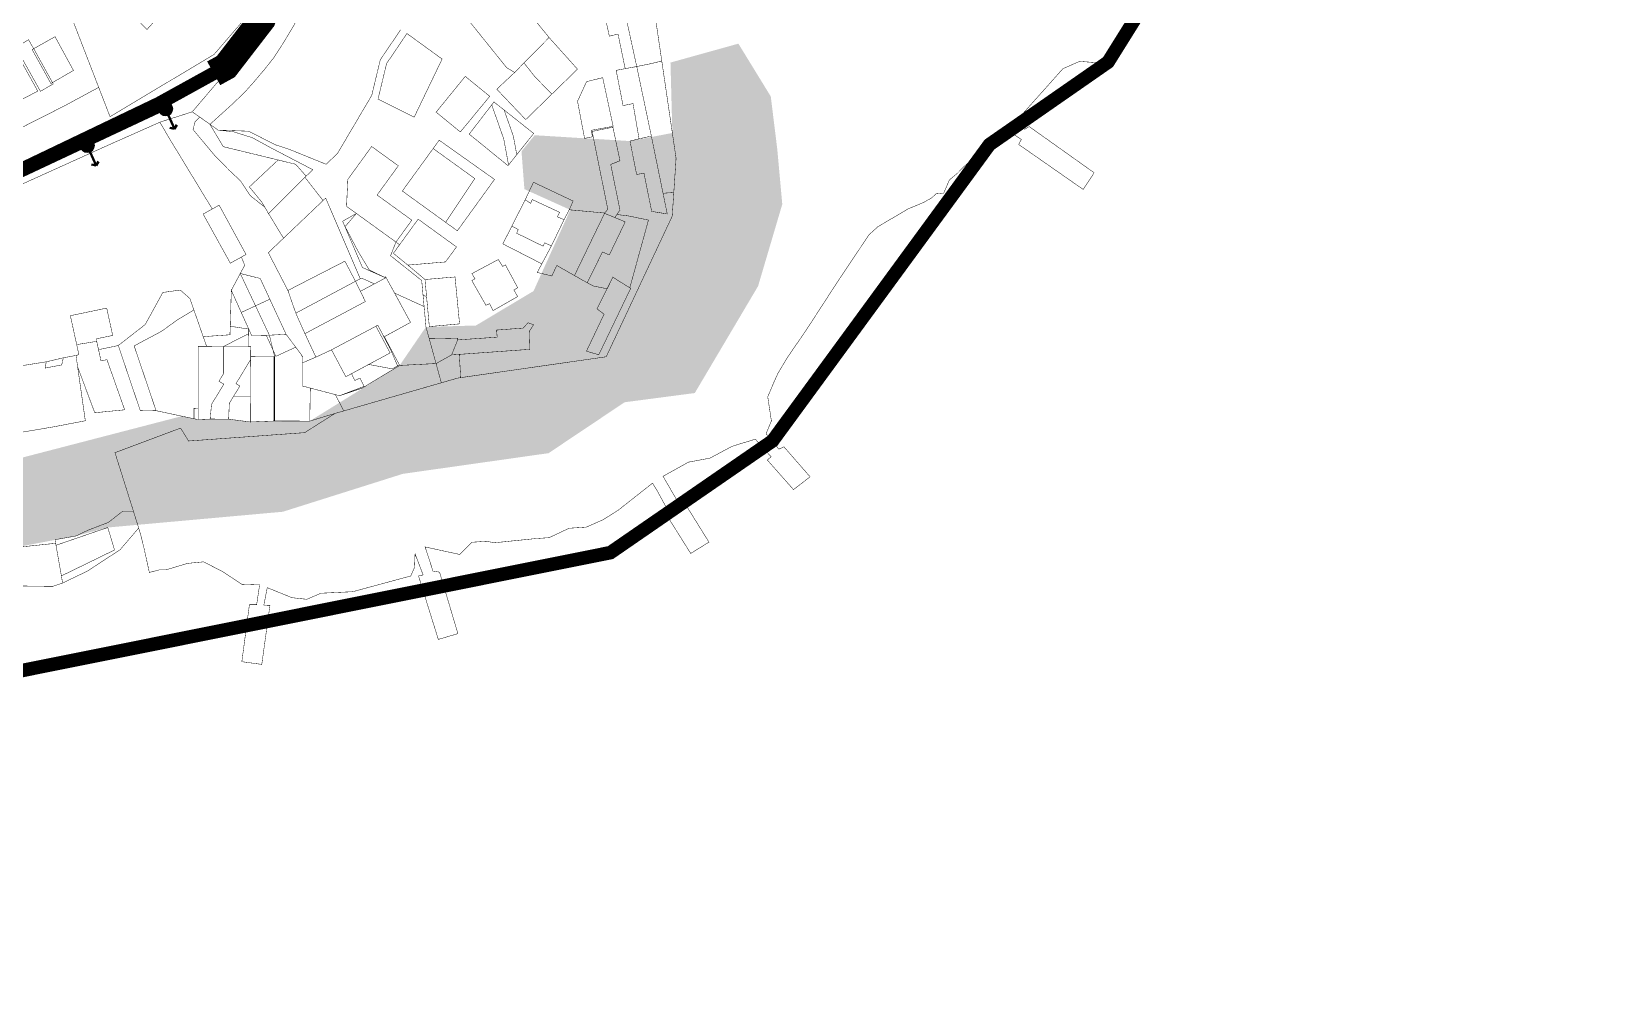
# Model space of a CAD drawing. Header units: millimetres. Extents: x 21689 to 31331, y 37531 to 43751.
# Drawn here: x 23511 to 24208, y 38235 to 38661 of the extents above; entities that cross this region are included whole.
import ezdxf

# ---------------------------------------------------------------- set-up
doc = ezdxf.new("R2010")
doc.units = ezdxf.units.MM
doc.linetypes.add('DASHEDX2', pattern=[1.5, 1, -0.5])
doc.linetypes.add('МЕЖА', pattern=[4, 1, -1, 1, -1])
for name, color, linetype, lineweight in [('0 . 11 - границы ДМ проект', 10, 'МЕЖА', 0), ('0.15 - Видовые раскрытия', 22, 'Continuous', 9), ('CONTUR', 150, 'Continuous', 9)]:
    doc.layers.add(name, color=color, linetype=linetype, lineweight=lineweight)
doc.layers.add('00 Дороги', color=252, linetype='Continuous', lineweight=9, transparency=0.2)
doc.layers.add('00 Природный ландшафт', color=81, linetype='Continuous', lineweight=9, true_color=0xa9da90, transparency=0.4)
doc.linetypes.add('474_2', pattern='A,1,-0.5,[222,geobl2.shx,S=0.1,R=0,X=0,Y=0],-0.5,3', length=5)

# ---------------------------------------------------------------- blocks, each defined once
blk = doc.blocks.new('участки все')
at = {"layer": 'CONTUR', "const_width": 0.2}
for points in [[(614.71, 972.79), (639.14, 985.15), (654.41, 993.39), (659.44, 980.4), (705.55, 1008.01), (718.07, 1022.53)], [(744.94, 1044.94), (723.26, 1013.59), (706.73, 995.32), (695.88, 982.58), (681.51, 977.97), (668.87, 972.34), (660.35, 968.58), (574.25, 929.64)], [(1121.53, 1037.32), (1101.66, 1004.59), (1100.27, 1004.04), (1089.11, 1004.92), (1081.7, 1001.71), (1060.29, 977.74), (1064.7, 974.84), (1066.74, 976.02), (1095.5, 955.57), (1090.61, 948.2), (1062.05, 968.12), (1063.25, 970.32), (1056.42, 974.8), (1046.29, 965.45), (1039.49, 959.88), (1037.62, 958.1), (1035.09, 955.53), (1031.38, 952.42), (1028.86, 946.59), (1025.41, 946.25), (1023.56, 944.48), (1019.99, 942.46), (1012.9, 939.49), (1011.39, 938.56), (999.71, 931.72), (995.68, 928.04), (982.88, 908.95), (967.75, 885.64), (959.61, 873.81), (955.32, 866.6), (954.09, 863.92), (953.44, 862.44), (950.87, 856.31), (952.48, 845.66), (950.13, 839.97), (955.78, 833.13), (958.04, 834.19), (969.63, 820.89), (962.28, 815.23), (950.68, 828.32), (952.37, 829.77), (945.36, 837.56), (935.1, 834.42), (925.24, 829.16), (915.8, 827.41), (904.47, 821.13), (911.41, 809.18), (913.63, 809.96), (924.82, 791.96), (916.73, 786.96), (905.69, 804.54), (906.37, 806.46), (901.95, 814.63), (899.81, 818.08), (884.57, 806.07), (877.82, 801.83), (870.42, 798.61), (862.83, 798.11), (854, 793.94), (848, 793.53), (836.8, 792.4), (829.82, 791.68), (826.26, 792.35), (819.84, 791.91), (814.34, 786.51), (799.04, 789.83), (802.53, 779.16), (805.45, 778.66), (813.6, 751.43), (804.9, 748.88), (796.13, 776.96), (798.16, 777.45), (794.6, 786.79), (794.35, 780.73), (792.7, 776.97), (788.22, 775.77), (766.97, 770), (752.89, 769.33), (746.61, 766.64), (740.03, 767.36), (729.1, 771.8), (727.59, 764.01), (730.29, 763.98), (726.68, 737.81), (717.84, 739), (721.2, 764.29), (724.4, 764.25), (725.71, 773.01), (717.89, 773.28), (709.04, 779.09), (700.82, 783.23), (693.8, 782.55), (684.23, 779.67), (681.25, 779.67), (676.86, 778.54), (674.51, 789.2), (673.15, 794.7), (672.13, 798.2), (669.81, 805.64), (661.63, 831.59), (690.7, 842.48), (694.25, 836.76), (745.68, 840.46), (759.08, 848.95), (813.43, 864.62), (879.29, 874.07), (908.54, 936.35), (910.25, 961.97), (898.54, 1041.63)], [(788.19, 1018.92), (779.19, 1005.6), (775.41, 989.87), (760.2, 964.09), (755.17, 959.34), (755.17, 959.34), (738.84, 965.96), (732.68, 967.97), (720.84, 973.98), (707.31, 974.47), (703.73, 977.02), (713.98, 986.3), (719.18, 991.34), (722.65, 995.17), (727.73, 1001.17), (732.01, 1006.56), (736.5, 1013.5), (740.79, 1020.69)], [(574.25, 929.64), (660.35, 968.58), (668.87, 972.34), (681.51, 977.97), (681.51, 977.97), (685.95, 970.41), (704.73, 939.53), (700.69, 937.28), (712.74, 915.51), (717.68, 918.25), (719.1, 914.55), (717.14, 910.95), (713.18, 903.49), (712.58, 883.81), (703.3, 883.16), (700.75, 882.9), (696.59, 894.81), (694.81, 899.89), (690.56, 903.62), (682.84, 902.56), (675.04, 888.37), (663.1, 879.05), (654.34, 877.21), (653.27, 881.99), (660.6, 883.52), (657.97, 895.63), (641.86, 892.26), (645.64, 875), (644.36, 874.67), (638.74, 873.61), (631.17, 871.83), (616.79, 869.55)]]:
    blk.add_lwpolyline(points, dxfattribs=at)
for points in [[(675.06, 1204.7), (733.27, 1166.32), (759.84, 1205.86), (780.9, 1198.47), (749.01, 1118.36), (718.07, 1022.53), (705.55, 1008.01), (659.44, 980.4), (639.48, 1032), (650.19, 1043.56), (675.83, 1019.07), (696.89, 1042.19), (717.07, 1070.12), (724.52, 1084.99), (750.71, 1156.8), (743, 1159.61), (677.97, 1125.44), (660.22, 1073.17), (675.06, 1204.7)], [(770.21, 1090.14), (772.25, 1095.66), (776.95, 1095.57), (786.12, 1095.39), (830.28, 1034.67), (836.33, 1037.19), (853.98, 1015.47), (846.17, 1007.58), (838.73, 1000.02), (835.17, 1002.14), (780.97, 1069.47), (779.24, 1071.17), (772.81, 1084.24), (770.66, 1088.84), (770.21, 1090.14)], [(703.73, 977.02), (713.98, 986.3), (719.18, 991.34), (722.65, 995.17), (727.73, 1001.17), (732.01, 1006.56), (736.5, 1013.5), (740.79, 1020.69), (744.31, 1027.54), (748.73, 1037.6), (751.76, 1045.33), (755.89, 1058.77), (755.04, 1066.11), (754.88, 1074.11), (755.23, 1081.64), (744.94, 1044.94), (723.26, 1013.59), (706.73, 995.32), (695.88, 982.58), (703.73, 977.02)], [(885.87, 1034.42), (883.44, 1046.2), (889.55, 1047.35), (898.54, 1041.63), (903.92, 1005.05), (902.71, 1004.77), (897.46, 1003.55), (892.82, 1002.63), (885.87, 1034.42)], [(877.04, 1032.76), (885.87, 1034.42), (892.82, 1002.63), (887.7, 1001.69), (884.53, 1016.99), (880.67, 1016.09), (877.04, 1032.76)], [(634.26, 994.91), (628.59, 991.66), (620.61, 1005.94), (617.66, 1011.24), (620.65, 1012.9), (623.33, 1014.5), (626.35, 1009.23), (634.26, 994.91)], [(635.07, 1015.84), (643.22, 1000.89), (638.75, 998.3), (633.25, 995.11), (625.33, 1009.39), (624.92, 1010.14), (635.07, 1015.84)], [(790.99, 1017.25), (806.58, 1005.95), (794.21, 980.22), (778.19, 988.21), (781.97, 1003.94), (790.99, 1017.25)], [(842.87, 1004.22), (846.17, 1007.58), (853.98, 1015.47), (866.56, 1001.46), (855.24, 990.43), (854.22, 991.44), (847.68, 998.1), (842.87, 1004.22)], [(620.51, 988.12), (611.89, 1004.03), (610.63, 1006.37), (617.2, 1010.05), (618.62, 1007.52), (619.44, 1006.04), (627.42, 991.76), (625.8, 990.9), (620.51, 988.12)], [(830.8, 992.57), (838.73, 1000.02), (842.87, 1004.22), (847.68, 998.1), (854.22, 991.44), (855.24, 990.43), (843.63, 979.12), (830.8, 992.57)], [(892.82, 1002.63), (898.56, 1003.78), (903.92, 1005.05), (910.25, 961.97), (909.24, 946.83), (904.47, 946.5), (899.29, 971.83), (892.82, 1002.63)], [(816.85, 998.27), (803.92, 982.42), (814.67, 973.65), (827.68, 989.44), (816.85, 998.27)], [(870.58, 995.94), (877.75, 997.69), (882.37, 976.14), (872.62, 974.37), (873.21, 971.53), (869.7, 970.79), (866.58, 987.24), (870.58, 995.94)], [(883.7, 1000.94), (892.82, 1002.63), (899.29, 971.83), (893.84, 970.6), (891.17, 986.22), (886.75, 985.34), (883.7, 1000.94)], [(828.57, 985.65), (829.56, 986.94), (834.05, 983.38), (847.16, 972.98), (839.66, 963.59), (836.03, 959.02), (835.77, 958.72), (818.58, 972.69), (828.57, 985.65)], [(818.58, 972.69), (835.77, 958.72), (836.03, 959.02), (833.88, 970.59), (828.57, 985.65), (818.58, 972.69)], [(828.57, 985.65), (833.88, 970.59), (836.03, 959.02), (839.66, 963.59), (838.16, 971.73), (834.05, 983.38), (829.56, 986.94), (828.57, 985.65)], [(834.05, 983.38), (838.16, 971.73), (839.66, 963.59), (847.16, 972.98), (834.05, 983.38)], [(733.92, 961.24), (709.6, 967.13), (703.73, 977.02), (699.23, 980.22), (697.1, 978.14), (696.22, 974.73), (705.6, 963.48), (712.27, 956.66), (717.37, 951.86), (721.53, 945.47), (727.99, 940.35), (726.57, 942.73), (721.17, 949.3), (733.92, 961.24)], [(707.31, 974.47), (703.73, 977.02), (709.6, 967.13), (733.92, 961.24), (741.64, 959.35), (746.34, 954.09), (749.31, 956.91), (730.66, 966.64), (722.42, 971.13), (713.94, 973.78), (707.31, 974.47)], [(873.05, 973.88), (878.35, 974.97), (882.26, 975.76), (885.39, 960.9), (881.29, 959.26), (885.39, 939.04), (883.09, 935.74), (878.56, 937.6), (879.98, 939.46), (873.05, 973.88)], [(808.13, 933.62), (813.33, 929.87), (829.8, 952.62), (805.29, 969.99), (802.61, 966.3), (821.07, 952.99), (808.13, 933.62)], [(899.29, 971.83), (906.34, 937.33), (899.43, 938.47), (896.02, 955.4), (892.78, 954.79), (889.83, 969.61), (893.84, 970.6), (899.29, 971.83)], [(764.24, 940.7), (764.79, 952.63), (775.36, 967.2), (787.17, 958.66), (777.77, 945.71), (793.16, 934.58), (786.12, 924.88), (764.24, 940.7)], [(802.61, 966.3), (821.07, 952.99), (808.13, 933.62), (788.95, 947.49), (802.61, 966.3)], [(746.34, 954.09), (741.64, 959.35), (733.92, 961.24), (721.17, 949.3), (726.57, 942.73), (729.65, 937.52), (746.34, 954.09)], [(736.32, 926.59), (753.82, 943.26), (745.81, 953.55), (729.65, 937.52), (736.32, 926.59)], [(847.07, 951.36), (864.62, 943.05), (862.96, 939.28), (860.61, 934.79), (857.68, 936.07), (858.62, 938.07), (846.53, 943.7), (845.84, 942.06), (843.37, 943.58), (847.07, 951.36)], [(700.69, 937.28), (707.79, 941.23), (719.7, 919.37), (712.74, 915.51), (700.69, 937.28)], [(729.57, 920.18), (736.32, 926.59), (753.82, 943.26), (754.98, 944.36), (770.3, 908.62), (768.2, 907.5), (763.5, 916.4), (754.13, 911.6), (745.81, 907.33), (738.25, 903.44), (729.57, 920.18)], [(854.99, 923.16), (852.05, 924.57), (851.34, 923.05), (839.61, 928.8), (840.32, 930.44), (837.5, 931.96), (843.37, 943.58), (845.84, 942.06), (846.53, 943.7), (858.62, 938.07), (857.68, 936.07), (860.61, 934.79), (854.99, 923.16)], [(762.51, 934.11), (771.28, 913.6), (780.93, 909.3), (781.78, 909.13), (785.53, 902.27), (798.59, 896.32), (798.13, 901.37), (799.2, 900.88), (799.65, 901.22), (799, 908.29), (791.39, 914.67), (785, 919.91), (787.74, 923.71), (786.12, 924.88), (768.6, 937.55), (762.51, 934.11)], [(763.58, 931.72), (769.41, 920.63), (774.28, 912.56), (780.93, 909.3), (781.38, 909.53), (781.78, 909.13), (785.53, 902.27), (798.59, 896.32), (797.54, 907.85), (783.75, 918.82), (786.12, 924.88), (768.6, 937.55), (763.58, 931.72)], [(795.96, 935.03), (812.95, 922.72), (808.08, 916.08), (791.39, 914.67), (785, 919.91), (795.96, 935.03)], [(865.23, 910.04), (857.4, 914.51), (855.21, 909.86), (848.73, 911.41), (854.99, 923.16), (860.61, 934.79), (862.96, 939.28), (863.37, 939.13), (878.53, 937.75), (878.66, 937.74), (878.56, 937.6), (865.23, 910.04)], [(887.71, 933.84), (880.68, 919.18), (877.63, 920.48), (870.88, 906.84), (865.23, 910.04), (878.56, 937.6), (887.71, 933.84)], [(879.7, 904.2), (873.63, 905.42), (870.88, 906.85), (877.63, 920.48), (880.68, 919.18), (887.71, 933.84), (883.09, 935.74), (884.02, 937.08), (888.99, 936.48), (898.01, 934.61), (889.75, 904.64), (884.6, 907.78), (882.27, 909.35), (879.7, 904.2)], [(837.5, 931.96), (840.32, 930.44), (839.61, 928.8), (851.34, 923.05), (852.05, 924.57), (854.99, 923.16), (850.77, 915.23), (833.48, 924.08), (837.5, 931.96)], [(768.2, 907.5), (763.5, 916.4), (754.13, 911.6), (745.81, 907.33), (738.25, 903.44), (741.74, 893.39), (750.65, 898.14), (758.81, 902.5), (768.2, 907.5)], [(826.01, 896.85), (819.76, 907.78), (821.11, 908.6), (819.76, 910.9), (831.48, 917.15), (833.4, 914.07), (834.61, 914.81), (840.07, 904.65), (838.37, 903.62), (840.07, 900.75), (829.15, 894.51), (827.58, 897.62), (826.01, 896.85)], [(722.2, 883.44), (713.18, 903.49), (717.14, 910.95), (730.04, 883.62), (722.2, 883.44)], [(717.14, 910.95), (713.18, 903.49), (717.58, 893.7), (730.23, 899.57), (725.97, 908.77), (717.14, 910.95)], [(717.14, 910.95), (730.04, 883.62), (737.45, 884.02), (725.97, 908.77), (717.14, 910.95)], [(768.2, 907.5), (758.81, 902.5), (750.65, 898.14), (741.74, 893.39), (745.79, 884.31), (752.02, 887.62), (755.33, 889.38), (763.72, 893.82), (771.7, 898.08), (772.58, 898.54), (770.38, 903.07), (776.56, 906.35), (770.96, 908.9), (770.3, 908.62), (768.2, 907.5)], [(768.2, 907.5), (758.81, 902.5), (750.65, 898.14), (741.74, 893.39), (745.79, 884.31), (752.02, 887.62), (755.33, 889.38), (763.72, 893.82), (771.7, 898.08), (772.58, 898.54), (768.2, 907.5)], [(745.79, 884.31), (752.02, 887.62), (755.33, 889.38), (763.72, 893.82), (771.7, 898.08), (772.58, 898.54), (770.38, 903.07), (781.78, 909.13), (792.6, 889.3), (780.82, 882.88), (778.09, 888.05), (777.26, 887.61), (774.04, 885.89), (769.28, 883.36), (760.89, 878.91), (757.58, 877.15), (750.65, 873.9), (745.79, 884.31)], [(799, 908.29), (812.31, 909.42), (814.31, 888.64), (800.92, 887.43), (799, 908.29)], [(882.27, 909.35), (884.6, 907.78), (890.14, 904.4), (876.01, 874.97), (870.54, 876.53), (878.35, 892.94), (875.23, 895.28), (882.27, 909.35)], [(670.13, 878.9), (679.82, 850.19), (672.79, 850.34), (663.1, 879.05), (675.04, 888.37), (682.84, 902.56), (690.56, 903.62), (694.81, 899.89), (696.59, 894.81), (689.23, 890.38), (682.28, 885.36), (670.13, 878.9)], [(698.45, 878.67), (698.45, 851.19), (696.66, 851.21), (696.66, 846.61), (698.46, 846.24), (703.82, 846.49), (704.4, 852.97), (709.85, 861.94), (707.72, 863.25), (709.79, 866.66), (709.79, 878.66), (720.86, 884.29), (720.89, 886.34), (713.18, 903.49), (712.7, 887.59), (712.58, 883.81), (703.3, 883.16), (700.75, 882.9), (702.23, 878.64), (698.45, 878.67)], [(730.23, 899.57), (717.58, 893.7), (722.2, 883.44), (730.04, 883.62), (737.45, 884.02), (730.23, 899.57)], [(798.59, 896.32), (785.53, 902.27), (792.6, 889.3), (780.82, 882.88), (783.75, 877.24), (786.84, 870.1), (787.77, 870.23), (803.89, 871.07), (810.78, 874.89), (813.49, 881.54), (813.46, 882.32), (800.87, 882.06), (799.43, 887.29), (798.59, 896.32)], [(785.53, 902.27), (792.6, 889.3), (780.97, 882.95), (787.77, 870.23), (803.89, 871.07), (799.43, 887.29), (798.59, 896.32), (785.53, 902.27)], [(653.51, 880.95), (651.76, 880.6), (644.66, 879.46), (641.86, 892.26), (657.97, 895.63), (660.6, 883.52), (653.27, 881.99), (653.51, 880.95)], [(696.66, 846.61), (679.82, 850.19), (670.13, 878.9), (682.28, 885.36), (689.23, 890.38), (696.59, 894.81), (702.23, 878.64), (698.45, 878.67), (698.45, 851.19), (696.66, 851.21), (696.66, 846.61)], [(698.45, 878.67), (698.45, 851.19), (696.66, 851.21), (696.66, 846.61), (698.46, 846.24), (703.82, 846.49), (704.4, 852.97), (709.85, 861.94), (707.72, 863.25), (709.79, 866.66), (709.79, 878.66), (720.86, 884.29), (720.89, 886.34), (712.7, 887.59), (712.58, 883.81), (703.3, 883.16), (700.75, 882.9), (702.23, 878.64), (698.45, 878.67)], [(741.7, 878.32), (732.92, 874.26), (731.68, 876.98), (728.66, 883.59), (722.2, 883.44), (720.89, 886.34), (720.74, 878.57), (721.79, 878.56), (721.75, 874.13), (732.11, 874.18), (732.1, 845.61), (732.36, 845.62), (747.92, 845.58), (748.19, 860.2), (744.76, 861.1), (744.75, 871.38), (744.76, 873.85), (744.22, 874.93), (741.7, 878.32)], [(757.58, 877.15), (763.92, 865.22), (783.55, 875.78), (777.26, 887.61), (769.28, 883.36), (760.89, 878.91), (757.58, 877.15)], [(778.09, 888.05), (783.75, 877.24), (786.84, 870.1), (784.55, 868.69), (774.06, 870.66), (783.55, 875.78), (777.26, 887.61), (778.09, 888.05)], [(810.78, 874.89), (813.49, 881.54), (830.98, 882.75), (830.71, 885.9), (842.42, 886.76), (844.7, 889.12), (847.11, 888.25), (845.24, 885.38), (845.48, 877.36), (810.78, 874.89)], [(651.76, 880.6), (653.51, 880.95), (655.45, 872.23), (658.07, 872.78), (665.92, 850.58), (652.68, 849.27), (645.09, 869.52), (644.36, 874.67), (645.64, 875), (644.66, 879.46), (651.76, 880.6)], [(698.45, 878.67), (709.79, 878.66), (709.79, 866.66), (707.72, 863.25), (709.85, 861.94), (704.4, 852.97), (703.82, 846.49), (698.46, 846.24), (698.45, 878.67)], [(709.79, 878.66), (709.79, 866.66), (707.72, 863.25), (709.85, 861.94), (704.4, 852.97), (703.82, 846.49), (711.99, 846.44), (712.29, 853.45), (714.23, 856.63), (721.65, 856.59), (721.74, 872.85), (721.79, 878.56), (720.74, 878.57), (720.86, 884.29), (709.79, 878.66)], [(709.79, 878.66), (709.79, 866.66), (707.72, 863.25), (709.85, 861.94), (704.4, 852.97), (703.82, 846.49), (711.99, 846.44), (712.29, 853.45), (716.97, 861.13), (715.25, 862.17), (721.74, 872.85), (721.79, 878.56), (709.79, 878.66)], [(737.45, 884.02), (730.04, 883.62), (731.68, 876.98), (732.92, 874.26), (741.7, 878.32), (737.45, 884.02)], [(731.68, 876.98), (732.37, 874.19), (732.36, 845.62), (747.92, 845.58), (748.19, 860.2), (744.76, 861.1), (744.75, 871.38), (744.76, 873.85), (744.22, 874.93), (741.7, 878.32), (732.92, 874.26), (731.68, 876.98)], [(616.79, 869.55), (631.17, 871.83), (630.69, 869.06), (638.02, 870.45), (638.74, 873.61), (644.36, 874.67), (645.09, 869.52), (648.49, 845.72), (634.24, 843), (626.28, 841.64), (620.43, 840.68), (616.79, 869.55)], [(721.75, 874.13), (721.74, 872.85), (721.65, 856.59), (714.23, 856.63), (712.29, 853.45), (711.99, 846.44), (721.58, 845.19), (732.1, 845.61), (732.11, 874.18), (721.75, 874.13)], [(721.75, 874.13), (732.11, 874.18), (732.1, 845.61), (721.58, 845.19), (721.75, 874.13)], [(744.22, 874.93), (744.76, 873.85), (744.76, 874.21), (744.22, 874.93)], [(766.44, 866.58), (767.9, 863.55), (770.15, 864.62), (772.04, 860.97), (761.16, 856.82), (744.76, 861.1), (744.75, 871.38), (750.65, 873.9), (757.58, 877.15), (763.92, 865.22), (766.44, 866.58)], [(803.89, 871.07), (787.77, 870.23), (786.84, 870.1), (784.55, 868.69), (774.06, 870.66), (766.44, 866.58), (767.9, 863.55), (770.15, 864.62), (772.04, 860.97), (761.16, 856.82), (759.32, 857.3), (762.96, 850.07), (806.24, 862.54), (813.43, 864.62), (814.82, 864.82), (814.19, 875.14), (810.78, 874.89), (803.89, 871.07)], [(759.32, 857.3), (762.96, 850.07), (806.24, 862.54), (803.89, 871.07), (787.77, 870.23), (771.11, 860.15), (761.16, 856.82), (759.32, 857.3)], [(748.19, 860.2), (747.92, 845.58), (759.08, 848.95), (762.96, 850.07), (759.32, 857.3), (748.19, 860.2)], [(635.5, 790.57), (658.42, 798.44), (661.45, 788.49), (637.88, 777), (638.42, 773.85), (649.32, 779.08), (663.89, 788.6), (672.13, 798.2), (669.81, 805.64), (665.03, 805.65), (658.72, 800.7), (649.87, 797.33), (644.37, 794.7), (635.07, 793.04), (635.5, 790.57)], [(637.88, 777), (635.5, 790.57), (658.42, 798.44), (661.45, 788.49), (637.88, 777)], [(617.76, 772.57), (634.06, 772.36), (638.42, 773.85), (637.88, 777), (635.5, 790.57), (635.35, 791.44), (616.96, 789.53), (617.38, 783.35), (617.76, 772.57)]]:
    blk.add_lwpolyline(points, close=True, dxfattribs=at)
blk = doc.blocks.new('трасса вид раскр')
at = {"layer": '0.15 - Видовые раскрытия', "transparency": 33554687}
h = blk.add_hatch(color=256, dxfattribs=at)
h.dxf.hatch_style = 1
h.paths.add_polyline_path([(-2.77, -1.43, 1), (2.77, 1.43, 1)])
at = {"layer": '0.15 - Видовые раскрытия', "lineweight": 40}
for p, q in [((1.42, -2.78), (4.42, -8.62)), ((4.42, -8.62), (5.3, -6.7)), ((4.42, -8.62), (2.35, -8.22))]:
    blk.add_line(p, q, dxfattribs=at)
at = {"layer": '0.15 - Видовые раскрытия'}
blk.add_circle((0, 0), 3.12, dxfattribs=at)

msp = doc.modelspace()

# ---------------------------------------------------------------- hatches: boundary and pattern name
at = {"layer": '00 Природный ландшафт', "transparency": 33554585}
h = msp.add_hatch(color=256, dxfattribs=at)
h.dxf.hatch_style = 1
h.paths.add_polyline_path([(23395.02, 38391.88), (23449.51, 38418.81), (23461.6, 38430.28), (23475.7, 38431.09), (23503.7, 38431.89), (23531.11, 38437.06), (23545.16, 38440.8), (23622.77, 38447.78), (23675.93, 38464.57), (23740.5, 38473.73), (23774.19, 38496.28), (23805.29, 38500.36), (23833.33, 38547.7), (23844.06, 38584), (23841.81, 38608.64), (23838.96, 38631.74), (23824.61, 38655.12), (23794.52, 38646.75), (23795.35, 38615.56), (23776.57, 38611.97), (23734.33, 38614.56), (23728.51, 38607.42), (23729.79, 38590.68), (23750.12, 38581.49), (23733.85, 38545.53), (23708.3, 38530.27), (23686.17, 38529.65), (23674.51, 38512.58), (23634.66, 38487.94), (23608.33, 38487.55), (23598.74, 38488.8), (23585.2, 38488.6), (23577.98, 38490.12), (23472.01, 38462.61), (23463, 38456.04), (23444.72, 38460.3), (23442.57, 38461.38), (23408.85, 38445.14), (23389.44, 38456.41), (23370.98, 38434.47), (23338.03, 38414.73), (23295.18, 38426.22), (23219.45, 38471.62), (23155.49, 38482.6), (23141.38, 38453.8), (23199.3, 38423.09), (23224.26, 38406.68), (23303.54, 38370.13), (23337.84, 38368.48), (23370.25, 38379.53)])

# ---------------------------------------------------------------- linework, layer by layer
at = {"layer": '0 . 11 - границы ДМ проект', "color": 7, "linetype": 'DASHEDX2', "lineweight": 100, "ltscale": 9, "transparency": 33554687, "const_width": 6, "flags": 128}
msp.add_lwpolyline([(22946.73, 37638.63), (22902.58, 38352.1), (23040.31, 38403.75), (23117.29, 38401.21), (23331.14, 38342.16), (23767.92, 38429.68), (23839.74, 38479.18), (23935.86, 38610.42), (23988.4, 38646.95), (24015.49, 38690.25), (24098.85, 38777.82), (24145.03, 38828.88), (24135.93, 38857.75), (24309.79, 39159.02), (24384.58, 39142.81), (24479.69, 39275.04), (24546.54, 39209.37), (24750.01, 39350.13), (25003.88, 39639.8), (25413.16, 40107.12), (25363.28, 40286.2), (24989.23, 40491.14), (25395.28, 40838.84), (25660.56, 41058.12), (25845.24, 41208.92), (25792.92, 41266.23), (25888.27, 41383.12), (26058.63, 41521.65), (26092.2, 41658.69), (26130.83, 41752.53), (26159.07, 41742.27), (26300.9, 42104.41), (26325.34, 42112.11), (26524.48, 42049.12), (26659.52, 41994.11), (26661.3, 41997.38), (26646.24, 42050.67), (26706.46, 42026.98), (26859.65, 41970.83), (27006.59, 41919.76), (27172.98, 41911.41), (27384.06, 41951.12), (27369.53, 42033.59), (27673.24, 42086.3), (27976.36, 41979.69), (28033.35, 41963.23), (28102.86, 41962.56), (28159.54, 41928.27), (28328.6, 41835.14), (28499.53, 41807.33), (28720.17, 41761.45), (29052.46, 41622.84), (29045.52, 41606.09), (29058.02, 41600.92), (29065.19, 41619.05), (29089.18, 41611.33), (29476.61, 41567.37), (29694.11, 41552.14), (29707.83, 41609), (29818.28, 41584.5), (29941.9, 41545.71), (30079.67, 41531.57), (30099.06, 41598.9), (30133.54, 41631.15), (30187.93, 41657.25), (30321.66, 41749.67), (30401.38, 41749.67), (30509.19, 41676.74), (30617.63, 41749.67), (30608.36, 41787.7), (30599.77, 41907.5), (30613.25, 41930.65), (30611.36, 41954.39), (30596.2, 41953.51), (30593.67, 42010.25), (30597.05, 42063.37), (30605.38, 42235.81), (30665.45, 42236.17), (30657.33, 42284.13), (30610.32, 42363.4), (30625.51, 42373.52), (30633.15, 42373.02), (30649.52, 42377.68), (30654.81, 42423.45), (30716.03, 42430.23), (30760.54, 42567.65), (30765.8, 42586.36), (30791.95, 42710.49), (30846.37, 42699.4), (30866.74, 42759.78), (30939.13, 42753.23), (31030.96, 42735.49), (31057.16, 42750.28), (31131.35, 42919.39), (31178.71, 43049.99), (31223.9, 43155.77), (31261.16, 43239.22), (31200.23, 43266.25), (31159.04, 43264.62), (31092.9, 43324.59), (31030.84, 43397.77), (30974.06, 43434.01), (30837.68, 43448.49), (30812.71, 43443.57), (30797.57, 43373.26), (30670.04, 43084.43), (30627.79, 42979.09), (30572.79, 42815.93), (30581.39, 42739.2), (30580.07, 42670.05), (30572.53, 42633.02), (30553.34, 42565.66), (30547.4, 42556.65), (30525.72, 42505.25), (30514.51, 42510.11), (30479.51, 42425.86), (30461.95, 42345.38), (30464.75, 42236.14), (30403.52, 42231.72), (30362, 42222.3), (30262.37, 42221.19), (30097.98, 42200.41), (30088.95, 42269.89), (30058.49, 42273.9), (30000.91, 42267.83), (30008.93, 42181.88), (29926.02, 42170.86), (29838.04, 42159.36), (29837.12, 42151.42), (29801.62, 42150.52), (29804.08, 42118.48), (29746.29, 42112.77), (29727.01, 42117.61), (29726.77, 42121.26), (29669.99, 42116.48), (29667.12, 42186.75), (29663.62, 42276.82), (29664.83, 42334.2), (29729.67, 42336.19), (29743.29, 42425.8), (29681.45, 42426.64), (29599.85, 42422.04), (29585.29, 42460.05), (29593.55, 42547.9), (29586.23, 42640.93), (29612.42, 42670.26), (29566.57, 42703.24), (29536.55, 42712.38), (29485.13, 42721.11), (29445.22, 42718.94), (29271.87, 42704.28), (29252.91, 42692.41), (29197.95, 42673.04), (29178.85, 42668.77), (29146.59, 42665.68), (29091.04, 42663.1), (29090.12, 42694.39), (29093.43, 42735.41), (29109.46, 42731.74), (29114.94, 42754.25), (29105.61, 42762.57), (29115.3, 42813.46), (29163.59, 42900), (29195.32, 42957.41), (29200.53, 43020.6), (29169.03, 43102.91), (29094.39, 43130.16), (29034.07, 43130.54), (28931.05, 43118.37), (28819.4, 43060.11), (28798.63, 43021.64), (28799.74, 42985.88), (28707.96, 42909.03), (28686.59, 42891.68), (28665.24, 42871.73), (28655.12, 42859.97), (28647.85, 42848.5), (28636.35, 42823.08), (28630.36, 42817.18), (28632.11, 42786.97), (28651.56, 42783.79), (28691.78, 42770.28), (28688.63, 42759.99), (28685.9, 42758.4), (28674.4, 42734.05), (28670.96, 42721.95), (28465.92, 42806.49), (28422.23, 42822.02), (28375.9, 42835.07), (28353.71, 42839.03), (28334.9, 42842.59), (28324.45, 42844.67), (28310.37, 42860.64), (28285.15, 42868.53), (28273.81, 42871.97), (28249.69, 42869.4), (28186.52, 42849.62), (28159.73, 42849.83), (28118.75, 42863.99), (28094.8, 42888.25), (28084.71, 42900.92), (28068.74, 42924.62), (28025.62, 42901.74), (28004.08, 42892.7), (27951.92, 42913.21), (27851.65, 42849.79), (27793.9, 42819.52), (27766.59, 42881.7), (27711.88, 42969.56), (27682.2, 43019.56), (27636.09, 43064.5), (27679.04, 43117.9), (27700.16, 43145.1), (27730.28, 43232.44), (27705.35, 43256.96), (27691.79, 43306.56), (27688.55, 43316.07), (27675.1, 43337.74), (27671.02, 43346.91), (27667.81, 43356.54), (27665.87, 43367.34), (27665.76, 43376.05), (27664.78, 43381.05), (27419.59, 43272.56), (27422.82, 43266.23), (27362.67, 43207.3), (27358.27, 43197.8), (27315.11, 43177.13), (27276.85, 43176.61), (27257.44, 43175.75), (27253.84, 43180.5), (27248.88, 43187.03), (27238.09, 43198.06), (27218.29, 43206.98), (27213.36, 43207.6), (27202.43, 43208.96), (27239.74, 43225.54), (27236.35, 43231.88), (27229.04, 43245.51), (27224.79, 43253.43), (27207.06, 43286.52), (27191.9, 43314.8), (27189.96, 43318.43), (27109.82, 43276.33), (27075.56, 43340.35), (27088.29, 43348.01), (27054.82, 43405.39), (27040.02, 43396.59), (27025.14, 43422.1), (27004.05, 43461.84), (26932.79, 43645.55), (26914.14, 43691.8), (26899.52, 43700.46), (26872.13, 43716.99), (26742.39, 43504.78), (26736.34, 43496.67), (26723.68, 43483.84), (26681.05, 43469.92), (26667.11, 43474.54), (26618.22, 43488.58), (26621.71, 43502.66), (26587.49, 43510.32), (26573.52, 43508.91), (26527.9, 43493.77), (26492.74, 43503.26), (26478.24, 43499.38), (26452.07, 43505.41), (26442.19, 43502.58), (26426.7, 43506.38), (26416.4, 43498.79), (26374.87, 43508.45), (26369.59, 43485.73), (26357.38, 43433.16), (26343.06, 43372.1), (26343.68, 43335.85), (26278.09, 43335.37), (26275.1, 43319.34), (26179.58, 43336.15), (26136.07, 43350.43), (26129.55, 43332.91), (26114.21, 43338.65), (26048.36, 43335.77), (26042.27, 43335.96), (26041.86, 43305.06), (26039.99, 43285.4), (25993.77, 43297.06), (25935.55, 43314.57), (25864.49, 43314.71), (25836.1, 43306.44), (25791.06, 43309.44), (25778.1, 43340.97), (25720.4, 43383.9), (25692.71, 43506.7), (25567.19, 43536.12), (25552.49, 43470.45), (25520.72, 43350.23), (25464.42, 43088.88), (25450.38, 42940.35), (25403.2, 42900.12), (25517.17, 42564.61), (25324.39, 42333.51), (25231.57, 42248.42), (25084.91, 42241.32), (25004.68, 42115.84), (25034.08, 42028.82), (25232.98, 41677.08), (25331.24, 41588.66), (25222.08, 41431.42), (24497, 41147.16), (24469.6, 41188.24), (24382.78, 41181.73), (24281.81, 41064.62), (24269, 41033.06), (24267.52, 40970.79), (24345.86, 40986.54), (24396.82, 40849.9), (24260.73, 40587.7), (24122.54, 40455.83), (24175.55, 40365.15), (24087.33, 40202.95), (23882.35, 40127.13), (23799.32, 39897.89), (23757.23, 39543.04), (23644.49, 39442.48), (23258.99, 39279.22), (23188.93, 39177.24), (23155.23, 38943.77), (22794.42, 38626.82), (22640.55, 38070.59), (22681.18, 37890.91), (22868.64, 37599.25), (22946.73, 37638.63)], close=True, dxfattribs=at)
at = {"layer": '0.15 - Видовые раскрытия', "linetype": '474_2', "const_width": 1}
msp.add_lwpolyline([(23570.87, 38626.22), (23471.49, 38579.58), (23439.68, 38556.72), (23373.87, 38464.09), (23340.03, 38434.69), (23272.27, 38476.73)], dxfattribs=at)
msp.add_lwpolyline([(23570.87, 38626.22), (23471.49, 38579.58), (23439.68, 38556.72), (23373.87, 38464.09), (23340.03, 38434.69), (23272.27, 38476.73)], dxfattribs=at)
at = {"layer": '00 Дороги', "lineweight": 9}
for points, const_width in [([(23629.57, 38711.14), (23613.63, 38665.88), (23597.49, 38644.95), (23592.12, 38641.98)], 12), ([(23592.12, 38641.98), (23567.85, 38628.58), (23459.32, 38576.62), (23441.33, 38563.27), (23440.04, 38561.69)], 6)]:
    msp.add_lwpolyline(points, dxfattribs=dict(at, const_width=const_width))

# ---------------------------------------------------------------- block references
at = {"layer": '0.15 - Видовые раскрытия', "rotation": 356.2360838328256}
for p in [(23570.87, 38626.22), (23570.87, 38626.22), (23536.17, 38609.98), (23536.17, 38609.98)]:
    msp.add_blockref('трасса вид раскр', p, dxfattribs=at)
at = {"layer": 'CONTUR'}
msp.add_blockref('участки все', (22886.75, 37642.36), dxfattribs=at)

doc.saveas('drawing.dxf')
